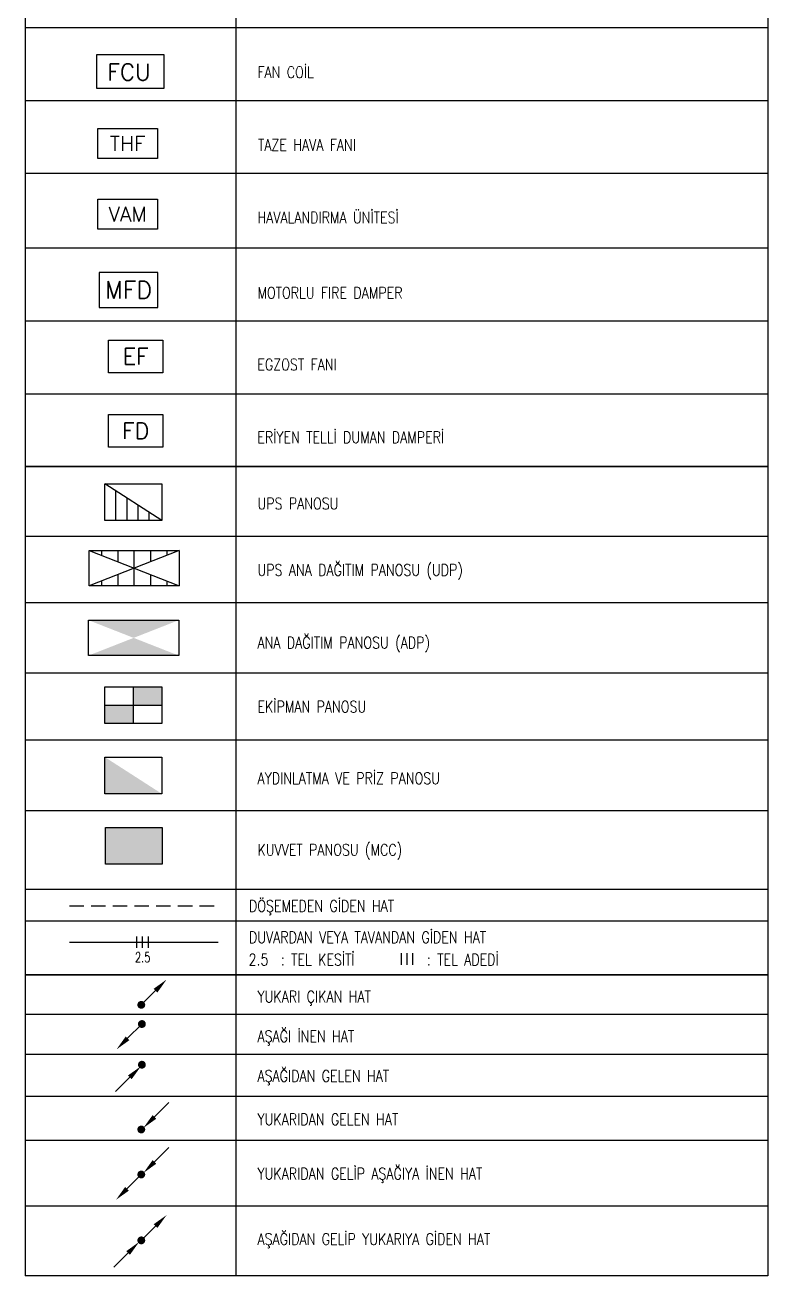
# Model space of a CAD drawing. Extents: x -1439 to 34962, y -872 to 8330.
# Drawn here: x -1439 to -796, y 5689 to 6771 of the extents above; entities that cross this region are included whole.
import ezdxf
from ezdxf.enums import TextEntityAlignment as Align

# ---------------------------------------------------------------- set-up
doc = ezdxf.new("R2010")
doc.units = 0
doc.linetypes.add('HIDDEN', pattern=[0.375, 0.25, -0.125])
for name, color, linetype, lineweight in [('E-ANA DAĞITIM PANOSU', 7, 'Continuous', 30), ('E-AYDINLATMA VE PRİZ PANOSU', 7, 'Continuous', 30), ('E-AŞAĞI İNEN HAT', 7, 'Continuous', 30), ('E-AŞAĞIDAN GELEN HAT', 7, 'Continuous', 30), ('E-AŞAĞIDAN GELİP YUKARIYA GİDEN HAT', 7, 'Continuous', 30), ('E-EGZOST FANI', 7, 'Continuous', 30), ('E-EKİPMAN PANOSU', 7, 'Continuous', 30), ('E-ERİYEN TELLİ DUMAN DAMPERİ', 7, 'Continuous', 30), ('E-FAN COİL', 7, 'Continuous', 30), ('E-HAVALANDIRMA ÜNİTESİ', 7, 'Continuous', 30), ('E-KABLO', 7, 'Continuous', 30), ('E-KUVVET PANOSU (MCC)', 7, 'Continuous', 30), ('E-MOTORLU FIRE DAMPER', 7, 'Continuous', 30), ('E-TAZE HAVA FANI', 7, 'Continuous', 30), ('E-UPS ANA DAĞITIM PANOSU', 7, 'Continuous', 30), ('E-UPS PANOSU', 7, 'Continuous', 30), ('E-YAZI', 7, 'Continuous', 30), ('E-YUKARI ÇIKAN HAT', 7, 'Continuous', 30), ('E-YUKARIDAN GELEN HAT', 7, 'Continuous', 30), ('E-YUKARIDAN GELİP AŞAĞIYA İNEN HAT', 7, 'Continuous', 30)]:
    doc.layers.add(name, color=color, linetype=linetype, lineweight=lineweight)
doc.styles.add('E-YAZI', font='txttw.shx')

# ---------------------------------------------------------------- blocks, each defined once
blk = doc.blocks.new('100_FAN COİL')
at = {"layer": 'E-FAN COİL', "color": 4}
blk.add_lwpolyline([(-3.62, 0), (-3.62, 3.65), (3.62, 3.65), (3.62, 0)], close=True, dxfattribs=at)
at = {"layer": 'E-FAN COİL', "color": 3, "style": 'E-YAZI'}
blk.add_text('FCU', height=1.8, dxfattribs=at).set_placement((-2.5, 0.87))
blk = doc.blocks.new('100_TAZE HAVA FANI')
at = {"layer": 'E-TAZE HAVA FANI', "color": 4}
blk.add_lwpolyline([(-3.22, 0), (-3.22, 3.25), (3.22, 3.25), (3.22, 0)], close=True, dxfattribs=at)
at = {"layer": 'E-TAZE HAVA FANI', "color": 3, "style": 'E-YAZI'}
blk.add_text('THF', height=1.6, dxfattribs=at).set_placement((0, 1.62), align=Align.MIDDLE_CENTER)
blk = doc.blocks.new('100_HAVALANDIRMA ÜNİTESİ')
at = {"layer": 'E-HAVALANDIRMA ÜNİTESİ', "color": 4}
for p, q in [((-3.22, 0), (-3.22, 3.25)), ((-3.22, 3.25), (3.22, 3.25)), ((3.22, 3.25), (3.22, 0)), ((3.22, 0), (-3.22, 0))]:
    blk.add_line(p, q, dxfattribs=at)
at = {"layer": 'E-HAVALANDIRMA ÜNİTESİ', "color": 3, "style": 'E-YAZI'}
blk.add_text('VAM', height=1.6, dxfattribs=at).set_placement((0, 1.62), align=Align.MIDDLE_CENTER)
blk = doc.blocks.new('100_MOTORLU FIRE DAMPER')
at = {"layer": 'E-MOTORLU FIRE DAMPER', "color": 4}
blk.add_lwpolyline([(-2.53, 0), (2.53, 0), (2.53, 3.05), (-2.53, 3.05)], close=True, dxfattribs=at)
at = {"layer": 'E-MOTORLU FIRE DAMPER', "color": 3, "style": 'E-YAZI'}
blk.add_text('MFD', height=1.505, dxfattribs=at).set_placement((0, 1.53), align=Align.MIDDLE_CENTER)
blk = doc.blocks.new('100_EGZOST FANI')
at = {"layer": 'E-EGZOST FANI', "color": 4}
for p, q in [((-2.35, 2.83), (2.35, 2.83)), ((-2.35, 0), (-2.35, 2.83)), ((2.35, 2.83), (2.35, 0)), ((2.35, 0), (-2.35, 0))]:
    blk.add_line(p, q, dxfattribs=at)
at = {"layer": 'E-EGZOST FANI', "color": 3, "style": 'E-YAZI'}
blk.add_text('EF', height=1.4, dxfattribs=at).set_placement((0, 1.42), align=Align.MIDDLE_CENTER)
blk = doc.blocks.new('100_ERİYEN TELLİ DUMAN DAMPERİ')
at = {"layer": 'E-ERİYEN TELLİ DUMAN DAMPERİ', "color": 4}
blk.add_lwpolyline([(-2.35, 2.83), (2.35, 2.83), (2.35, 0), (-2.35, 0)], close=True, dxfattribs=at)
at = {"layer": 'E-ERİYEN TELLİ DUMAN DAMPERİ', "color": 3, "style": 'E-YAZI'}
blk.add_text('FD', height=1.4, dxfattribs=at).set_placement((0, 1.42), align=Align.MIDDLE_CENTER)
blk = doc.blocks.new('100_UPS PANOSU')
at = {"layer": 'E-UPS PANOSU', "color": 4}
for p, q in [((-38.4, 49.4), (38.4, 49.4)), ((-38.4, 0), (-38.4, 49.4)), ((38.4, 0), (-38.4, 49.4)), ((-23.4, 0), (-23.4, 39.7)), ((38.4, 49.4), (38.4, 0)), ((-8.4, 0), (-8.4, 30.1)), ((6.6, 0), (6.6, 20.4)), ((38.4, 0), (-38.4, 0)), ((21.6, 0), (21.6, 10.8))]:
    blk.add_line(p, q, dxfattribs=at)
blk = doc.blocks.new('100_UPS ANA DAĞITIM PANOSU')
at = {"layer": 'E-UPS ANA DAĞITIM PANOSU', "color": 4}
for p, q in [((-4.87, 1.91), (4.87, 1.91)), ((-4.87, -1.91), (-4.87, 1.91)), ((-4.87, 1.91), (4.87, -1.91)), ((4.87, 1.91), (-4.87, -1.91)), ((-3.52, 1.91), (-3.52, 1.38)), ((-1.76, 1.91), (-1.76, 0.69)), ((0, -1.91), (0, 1.91)), ((1.76, 1.91), (1.76, 0.69)), ((3.52, 1.91), (3.52, 1.38)), ((4.87, 1.91), (4.87, -1.91)), ((-1.76, -0.69), (-1.76, -1.91)), ((1.76, -0.69), (1.76, -1.91)), ((4.87, -1.91), (-4.87, -1.91)), ((-3.52, -1.38), (-3.52, -1.91)), ((3.52, -1.38), (3.52, -1.91))]:
    blk.add_line(p, q, dxfattribs=at)
blk = doc.blocks.new('100_ANA DAĞITIM PANOSU')
at = {"layer": 'E-ANA DAĞITIM PANOSU', "color": 4}
for p, q in [((-4.87, 1.91), (4.87, 1.91)), ((-4.87, -1.91), (-4.87, 1.91)), ((4.87, 1.91), (4.87, -1.91)), ((4.87, -1.91), (-4.87, -1.91))]:
    blk.add_line(p, q, dxfattribs=at)
blk.add_solid([(-4.87, 1.91), (4.87, 1.91), (4.87, -1.91), (-4.87, -1.91)], dxfattribs=at)
blk = doc.blocks.new('100_EKİPMAN PANOSU')
at = {"layer": 'E-EKİPMAN PANOSU', "color": 4}
for p, q in [((-3.07, 3.95), (3.07, 3.95)), ((-3.07, 0), (-3.07, 3.95)), ((0, 3.95), (0, 0)), ((3.07, 3.95), (3.07, 0)), ((-3.07, 1.97), (3.07, 1.97)), ((3.07, 0), (-3.07, 0))]:
    blk.add_line(p, q, dxfattribs=at)
for points in [[(0, 3.95), (3.07, 3.95), (0, 1.97), (3.07, 1.97)], [(-3.07, 1.97), (0, 1.97), (-3.07, 0), (0, 0)]]:
    blk.add_solid(points, dxfattribs=at)
blk = doc.blocks.new('100_AYDINLATMA VE PRİZ PANOSU')
at = {"layer": 'E-AYDINLATMA VE PRİZ PANOSU', "color": 4}
for p, q in [((-3.07, 3.95), (3.07, 3.95)), ((-3.07, 0), (-3.07, 3.95)), ((3.07, 3.95), (3.07, 0)), ((3.07, 0), (-3.07, 0))]:
    blk.add_line(p, q, dxfattribs=at)
blk.add_solid([(3.07, 0), (-3.07, 0), (-3.07, 3.95)], dxfattribs=at)
blk = doc.blocks.new('100_KUVVET PANOSU (MCC)')
at = {"layer": 'E-KUVVET PANOSU (MCC)', "color": 4}
for p, q in [((-3.07, 3.95), (3.07, 3.95)), ((-3.07, 0), (-3.07, 3.95)), ((3.07, 3.95), (3.07, 0)), ((3.07, 0), (-3.07, 0))]:
    blk.add_line(p, q, dxfattribs=at)
blk.add_solid([(-3.07, 3.95), (3.07, 3.95), (-3.07, 0), (3.07, 0)], dxfattribs=at)
blk = doc.blocks.new('100_YUKARI ÇIKAN HAT')
at = {"layer": 'E-YUKARI ÇIKAN HAT', "color": 3, "linetype": 'Continuous'}
blk.add_line((2.47, 2.47), (0, 0), dxfattribs=at)
at = {"layer": 'E-YUKARI ÇIKAN HAT', "color": 4, "linetype": 'Continuous', "const_width": 0.675}
blk.add_lwpolyline([(-0.34, 0, 1), (0.34, 0, 1)], format="xyb", close=True, dxfattribs=at)
at = {"layer": 'E-YUKARI ÇIKAN HAT', "color": 3, "linetype": 'Continuous'}
blk.add_solid([(2.15, 2.79), (2.79, 2.15), (4.38, 4.38)], dxfattribs=at)
blk = doc.blocks.new('100_AŞAĞI İNEN HAT')
at = {"layer": 'E-AŞAĞI İNEN HAT', "color": 3, "linetype": 'Continuous'}
blk.add_line((-2.47, -2.47), (0, 0), dxfattribs=at)
at = {"layer": 'E-AŞAĞI İNEN HAT', "color": 4, "linetype": 'Continuous', "const_width": 0.675}
blk.add_lwpolyline([(-0.34, 0, 1), (0.34, 0, 1)], format="xyb", close=True, dxfattribs=at)
at = {"layer": 'E-AŞAĞI İNEN HAT', "color": 3, "linetype": 'Continuous'}
blk.add_solid([(-2.15, -2.79), (-2.79, -2.15), (-4.38, -4.38)], dxfattribs=at)
blk = doc.blocks.new('100_AŞAĞIDAN GELEN HAT')
at = {"layer": 'E-AŞAĞIDAN GELEN HAT', "color": 3, "linetype": 'Continuous'}
blk.add_line((-2.07, -2.17), (-4.55, -4.64), dxfattribs=at)
at = {"layer": 'E-AŞAĞIDAN GELEN HAT', "color": 4, "linetype": 'Continuous', "const_width": 0.675}
blk.add_lwpolyline([(-0.34, 0, 1), (0.34, 0, 1)], format="xyb", close=True, dxfattribs=at)
at = {"layer": 'E-AŞAĞIDAN GELEN HAT', "color": 3, "linetype": 'Continuous'}
blk.add_solid([(-2.39, -1.85), (-1.76, -2.49), (-0.16, -0.26)], dxfattribs=at)
blk = doc.blocks.new('100_YUKARIDAN GELEN HAT')
at = {"layer": 'E-YUKARIDAN GELEN HAT', "color": 3, "linetype": 'Continuous'}
blk.add_line((2.28, 2.17), (4.75, 4.65), dxfattribs=at)
at = {"layer": 'E-YUKARIDAN GELEN HAT', "color": 4, "linetype": 'Continuous', "const_width": 0.675}
blk.add_lwpolyline([(-0.34, 0, 1), (0.34, 0, 1)], format="xyb", close=True, dxfattribs=at)
at = {"layer": 'E-YUKARIDAN GELEN HAT', "color": 3, "linetype": 'Continuous'}
blk.add_solid([(2.59, 1.86), (1.96, 2.49), (0.37, 0.27)], dxfattribs=at)
blk = doc.blocks.new('100_YUKARIDAN GELİP AŞAĞIYA İNEN HAT')
at = {"layer": 'E-YUKARIDAN GELİP AŞAĞIYA İNEN HAT', "color": 3, "linetype": 'Continuous'}
for p, q in [((2.28, 2.17), (4.75, 4.65)), ((-2.47, -2.47), (0, 0))]:
    blk.add_line(p, q, dxfattribs=at)
at = {"layer": 'E-YUKARIDAN GELİP AŞAĞIYA İNEN HAT', "color": 4, "linetype": 'Continuous', "const_width": 0.675}
blk.add_lwpolyline([(-0.34, 0, 1), (0.34, 0, 1)], format="xyb", close=True, dxfattribs=at)
at = {"layer": 'E-YUKARIDAN GELİP AŞAĞIYA İNEN HAT', "color": 3, "linetype": 'Continuous'}
for points in [[(2.59, 1.86), (1.96, 2.49), (0.37, 0.27)], [(-2.15, -2.79), (-2.79, -2.15), (-4.38, -4.38)]]:
    blk.add_solid(points, dxfattribs=at)
blk = doc.blocks.new('100_AŞAĞIDAN GELİP YUKARIYA GİDEN HAT')
at = {"layer": 'E-AŞAĞIDAN GELİP YUKARIYA GİDEN HAT', "color": 3, "linetype": 'Continuous'}
for p, q in [((2.47, 2.47), (0, 0)), ((-2.28, -2.17), (-4.75, -4.65))]:
    blk.add_line(p, q, dxfattribs=at)
at = {"layer": 'E-AŞAĞIDAN GELİP YUKARIYA GİDEN HAT', "color": 4, "linetype": 'Continuous', "const_width": 0.675}
blk.add_lwpolyline([(0.34, 0, 1), (-0.34, 0, 1)], format="xyb", close=True, dxfattribs=at)
at = {"layer": 'E-AŞAĞIDAN GELİP YUKARIYA GİDEN HAT', "color": 3, "linetype": 'Continuous'}
for points in [[(2.15, 2.79), (2.79, 2.15), (4.38, 4.38)], [(-2.59, -1.86), (-1.96, -2.49), (-0.37, -0.27)]]:
    blk.add_solid(points, dxfattribs=at)

msp = doc.modelspace()

# ---------------------------------------------------------------- linework, layer by layer
at = {"layer": 'E-KABLO', "color": 6, "linetype": 'HIDDEN', "ltscale": 50}
msp.add_line((-1400.13, 6009.33), (-1271.55, 6009.33), dxfattribs=at)
at = {"layer": 'E-KABLO', "color": 7}
for p, q in [((-1342.15, 5982.96), (-1342.15, 5972.96)), ((-1337.15, 5982.96), (-1337.15, 5972.96)), ((-1332.15, 5982.96), (-1332.15, 5972.96))]:
    msp.add_line(p, q, dxfattribs=at)
at = {"layer": 'E-KABLO', "color": 6}
msp.add_line((-1400.13, 5977.96), (-1271.55, 5977.96), dxfattribs=at)
at = {"layer": 'E-YAZI', "color": 4}
for p, q in [((-1438.53, 8330), (-1438.53, 5689.29)), ((-796.2, 8330), (-796.2, 5689.29)), ((-796.2, 5689.29), (-1438.53, 5689.29))]:
    msp.add_line(p, q, dxfattribs=at)
at = {"layer": 'E-YAZI', "color": 7}
for p, q in [((-1256.27, 8270.92), (-1256.27, 5689.29)), ((-796.2, 6578.07), (-1438.53, 6578.07)), ((-796.2, 6389.4), (-1438.53, 6389.4)), ((-796.2, 6328.9), (-1438.53, 6328.9)), ((-796.2, 6271.32), (-1438.53, 6271.32)), ((-796.2, 6210.56), (-1438.53, 6210.56)), ((-796.2, 6210.56), (-1438.53, 6210.56)), ((-796.2, 6152.73), (-1438.53, 6152.73)), ((-796.2, 6091.64), (-1438.53, 6091.64)), ((-796.2, 6023.5), (-1438.53, 6023.5)), ((-796.2, 5996.18), (-1438.53, 5996.18)), ((-1113.43, 5968.37), (-1113.43, 5958.37)), ((-1108.43, 5968.37), (-1108.43, 5958.37)), ((-1103.43, 5968.37), (-1103.43, 5958.37)), ((-796.2, 5949.81), (-1438.53, 5949.81)), ((-796.2, 5915.32), (-1438.53, 5915.32)), ((-796.2, 5880.84), (-1438.53, 5880.84)), ((-796.2, 5844.47), (-1438.53, 5844.47)), ((-796.2, 5806.58), (-1438.53, 5806.58)), ((-796.2, 5749.62), (-1438.53, 5749.62))]:
    msp.add_line(p, q, dxfattribs=at)
at = {"layer": 'E-YAZI', "color": 7, "linetype": 'Continuous'}
for p, q in [((-1438.53, 6768.88), (-796.2, 6768.88)), ((-1438.53, 6705.99), (-796.2, 6705.99)), ((-1438.53, 6643.1), (-796.2, 6643.1)), ((-1438.53, 6515.18), (-796.2, 6515.18)), ((-1438.53, 6452.29), (-796.2, 6452.29)), ((-1438.53, 6389.4), (-796.2, 6389.4)), ((-1438.53, 6389.4), (-796.2, 6389.4)), ((-1438.53, 5949.81), (-796.2, 5949.81))]:
    msp.add_line(p, q, dxfattribs=at)

# ---------------------------------------------------------------- block references
at = {"layer": 'E-ANA DAĞITIM PANOSU', "xscale": 8, "yscale": 8, "zscale": 8}
msp.add_blockref('100_ANA DAĞITIM PANOSU', (-1344.63, 6241.13), dxfattribs=at)
at = {"layer": 'E-AYDINLATMA VE PRİZ PANOSU', "xscale": 8, "yscale": 8, "zscale": 8}
msp.add_blockref('100_AYDINLATMA VE PRİZ PANOSU', (-1344.93, 6106.37), dxfattribs=at)
at = {"layer": 'E-AŞAĞI İNEN HAT', "xscale": 5, "yscale": 5, "zscale": 5}
msp.add_blockref('100_AŞAĞI İNEN HAT', (-1337.49, 5907.19), dxfattribs=at)
at = {"layer": 'E-AŞAĞIDAN GELEN HAT', "xscale": 5, "yscale": 5, "zscale": 5}
msp.add_blockref('100_AŞAĞIDAN GELEN HAT', (-1337.49, 5871.99), dxfattribs=at)
at = {"layer": 'E-AŞAĞIDAN GELİP YUKARIYA GİDEN HAT', "xscale": 5, "yscale": 5, "zscale": 5}
msp.add_blockref('100_AŞAĞIDAN GELİP YUKARIYA GİDEN HAT', (-1338.02, 5720.08), dxfattribs=at)
at = {"layer": 'E-EGZOST FANI', "xscale": 10, "yscale": 10, "zscale": 10}
msp.add_blockref('100_EGZOST FANI', (-1342.83, 6470.34), dxfattribs=at)
at = {"layer": 'E-EKİPMAN PANOSU', "xscale": 8, "yscale": 8, "zscale": 8}
msp.add_blockref('100_EKİPMAN PANOSU', (-1344.93, 6167.15), dxfattribs=at)
at = {"layer": 'E-ERİYEN TELLİ DUMAN DAMPERİ', "xscale": 10, "yscale": 10, "zscale": 10}
msp.add_blockref('100_ERİYEN TELLİ DUMAN DAMPERİ', (-1342.83, 6405.98), dxfattribs=at)
at = {"layer": 'E-FAN COİL', "xscale": 8, "yscale": 8, "zscale": 8}
msp.add_blockref('100_FAN COİL', (-1347.53, 6716.33), dxfattribs=at)
at = {"layer": 'E-HAVALANDIRMA ÜNİTESİ', "xscale": 8, "yscale": 8, "zscale": 8}
msp.add_blockref('100_HAVALANDIRMA ÜNİTESİ', (-1349.9, 6594.6), dxfattribs=at)
at = {"layer": 'E-KUVVET PANOSU (MCC)', "xscale": 8, "yscale": 8, "zscale": 8}
msp.add_blockref('100_KUVVET PANOSU (MCC)', (-1344.5, 6045.54), dxfattribs=at)
at = {"layer": 'E-MOTORLU FIRE DAMPER', "xscale": 10, "yscale": 10, "zscale": 10}
msp.add_blockref('100_MOTORLU FIRE DAMPER', (-1349.05, 6526.72), dxfattribs=at)
at = {"layer": 'E-TAZE HAVA FANI', "xscale": 8, "yscale": 8, "zscale": 8}
msp.add_blockref('100_TAZE HAVA FANI', (-1349.9, 6655.65), dxfattribs=at)
at = {"layer": 'E-UPS ANA DAĞITIM PANOSU', "xscale": 8, "yscale": 8, "zscale": 8}
msp.add_blockref('100_UPS ANA DAĞITIM PANOSU', (-1344.15, 6301.4), dxfattribs=at)
at = {"layer": 'E-UPS PANOSU', "xscale": 0.6400002083427264, "yscale": 0.6400002083427264, "zscale": 0.6400002083427264}
msp.add_blockref('100_UPS PANOSU', (-1344.93, 6342.64), dxfattribs=at)
at = {"layer": 'E-YUKARI ÇIKAN HAT', "xscale": 5, "yscale": 5, "zscale": 5}
msp.add_blockref('100_YUKARI ÇIKAN HAT', (-1338.02, 5923.76), dxfattribs=at)
at = {"layer": 'E-YUKARIDAN GELEN HAT', "xscale": 5, "yscale": 5, "zscale": 5}
msp.add_blockref('100_YUKARIDAN GELEN HAT', (-1338.02, 5815.99), dxfattribs=at)
at = {"layer": 'E-YUKARIDAN GELİP AŞAĞIYA İNEN HAT', "xscale": 5, "yscale": 5, "zscale": 5}
msp.add_blockref('100_YUKARIDAN GELİP AŞAĞIYA İNEN HAT', (-1338.02, 5777.04), dxfattribs=at)

# ---------------------------------------------------------------- texts
at = {"layer": 'E-KABLO', "color": 3, "linetype": 'Continuous', "style": 'E-YAZI', "width": 0.7}
msp.add_text('2.5', height=8.75, dxfattribs=at).set_placement((-1343.39, 5960.59))
at = {"layer": 'E-YAZI', "color": 3, "style": 'E-YAZI', "width": 0.8}
for s, p in [('FAN COİL', (-1237.6, 6725.33)), ('TAZE HAVA FANI', (-1237.12, 6662.44)), ('HAVALANDIRMA ÜNİTESİ', (-1237.6, 6599.68)), ('MOTORLU FIRE DAMPER', (-1237.6, 6534.51)), ('EGZOST FANI', (-1237.64, 6472.52)), ('ERİYEN TELLİ DUMAN DAMPERİ', (-1237.64, 6409.63)), ('UPS PANOSU', (-1237.54, 6352.31)), ('UPS ANA DAĞITIM PANOSU (UDP)', (-1237.54, 6294.84)), ('ANA DAĞITIM PANOSU (ADP)', (-1237.54, 6231.99)), ('EKİPMAN PANOSU', (-1237.54, 6176.61)), ('AYDINLATMA VE PRİZ PANOSU', (-1237.54, 6114.73)), ('KUVVET PANOSU (MCC)', (-1237.54, 6052.82)), ('DÖŞEMEDEN GİDEN HAT', (-1244.94, 6004.29)), ('DUVARDAN VEYA TAVANDAN GİDEN HAT', (-1244.94, 5977.21)), ('2.5', (-1245.27, 5957.92)), (': TEL KESİTİ', (-1217.39, 5957.92)), (': TEL ADEDİ', (-1091.07, 5957.92)), ('YUKARI ÇIKAN HAT', (-1237.54, 5925.92)), ('AŞAĞI İNEN HAT', (-1237.54, 5891.49)), ('AŞAĞIDAN GELEN HAT', (-1237.54, 5857.22)), ('YUKARIDAN GELEN HAT', (-1237.54, 5819.68)), ('YUKARIDAN GELİP AŞAĞIYA İNEN HAT', (-1237.54, 5772.72)), ('AŞAĞIDAN GELİP YUKARIYA GİDEN HAT', (-1237.54, 5716.16))]:
    msp.add_text(s, height=10, dxfattribs=at).set_placement(p)

doc.saveas('drawing.dxf')
